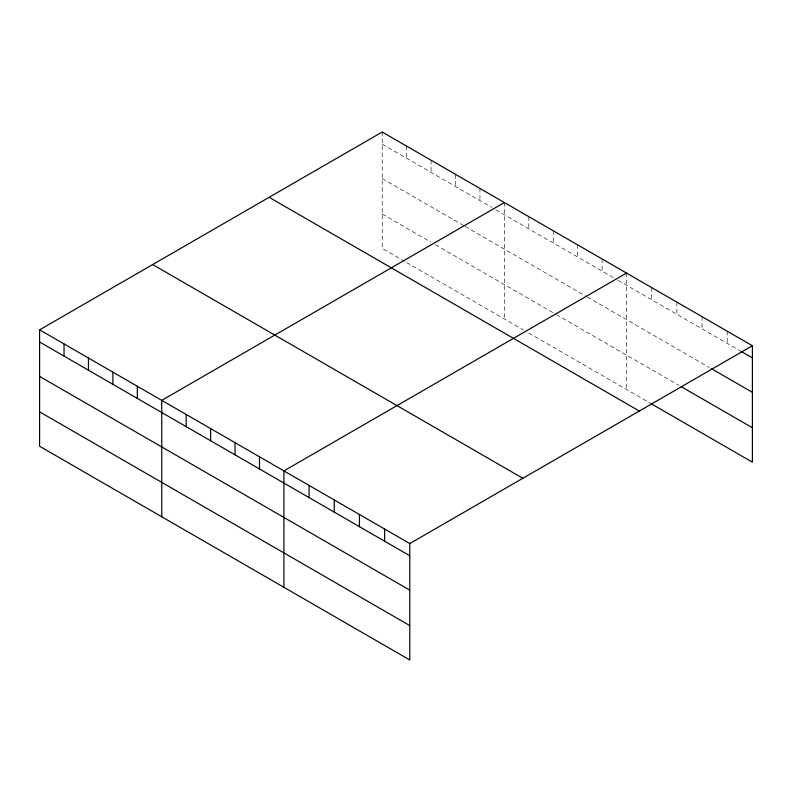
<?xml version="1.0" encoding="UTF-8"?>
<svg xmlns="http://www.w3.org/2000/svg" width="792" height="792" viewBox="0 0 792 792"><rect width="100%" height="100%" fill="white"/><g stroke="black" fill="none" stroke-linecap="round" stroke-linejoin="round"><path stroke-width="0.59" stroke-dasharray="3.96 2.97" d="M382.219 132.026L382.219 248.44L404.524 261.32M382.219 144.194L491.634 207.365M495.881 209.821L613.79 277.893M618.037 280.348L739.817 350.658M382.219 178.596L464.013 225.819M465.072 226.433L586.169 296.347M587.238 296.96L709.394 367.498M382.219 214.038L431.076 242.253M435.333 244.708L553.242 312.781M556.429 314.622L678.982 385.377M406.652 262.548L523.502 330.007M528.808 333.076L651.707 404.029M727.224 331.214L727.224 343.391M702.058 316.681L702.058 328.858M676.883 302.148L676.883 314.325M651.707 287.615L651.707 299.792M626.541 273.082L626.541 389.496M602.108 258.974L602.108 271.151M577.675 244.876L577.675 257.044M553.242 230.769L553.242 242.936M528.808 216.661L528.808 228.829M504.375 202.554L504.375 318.968M479.942 188.446L479.942 200.624M455.509 174.349L455.509 186.516M431.076 160.241L431.076 172.409M406.652 146.134L406.652 158.301"/><path stroke-width="1.19" d="M752.4 345.748L409.781 543.559L409.781 659.974L39.6 446.252L39.6 329.838L382.219 132.026L752.4 345.748L752.4 462.162L651.707 404.029M504.375 202.554L161.756 400.366L161.756 516.78M626.541 273.082L283.922 470.893L283.922 587.308M740.866 351.262L752.4 357.925M711.493 368.706L752.4 392.317M681.08 386.585L752.4 427.769M269.151 197.307L639.332 411.028M152.668 264.558L522.849 478.279M39.6 329.838L409.781 543.559M39.6 342.005L409.781 555.727M39.6 376.408L409.781 590.129M39.6 411.85L409.781 625.571M384.615 529.026L384.615 541.193M359.439 514.493L359.439 526.66M334.264 499.96L334.264 512.127M309.098 485.427L309.098 497.594M259.489 456.786L259.489 468.953M235.056 442.678L235.056 454.846M210.623 428.571L210.623 440.748M186.189 414.473L186.189 426.64M137.333 386.258L137.333 398.425M112.9 372.151L112.9 384.318M88.466 358.043L88.466 370.22M64.033 343.936L64.033 356.113"/></g></svg>
